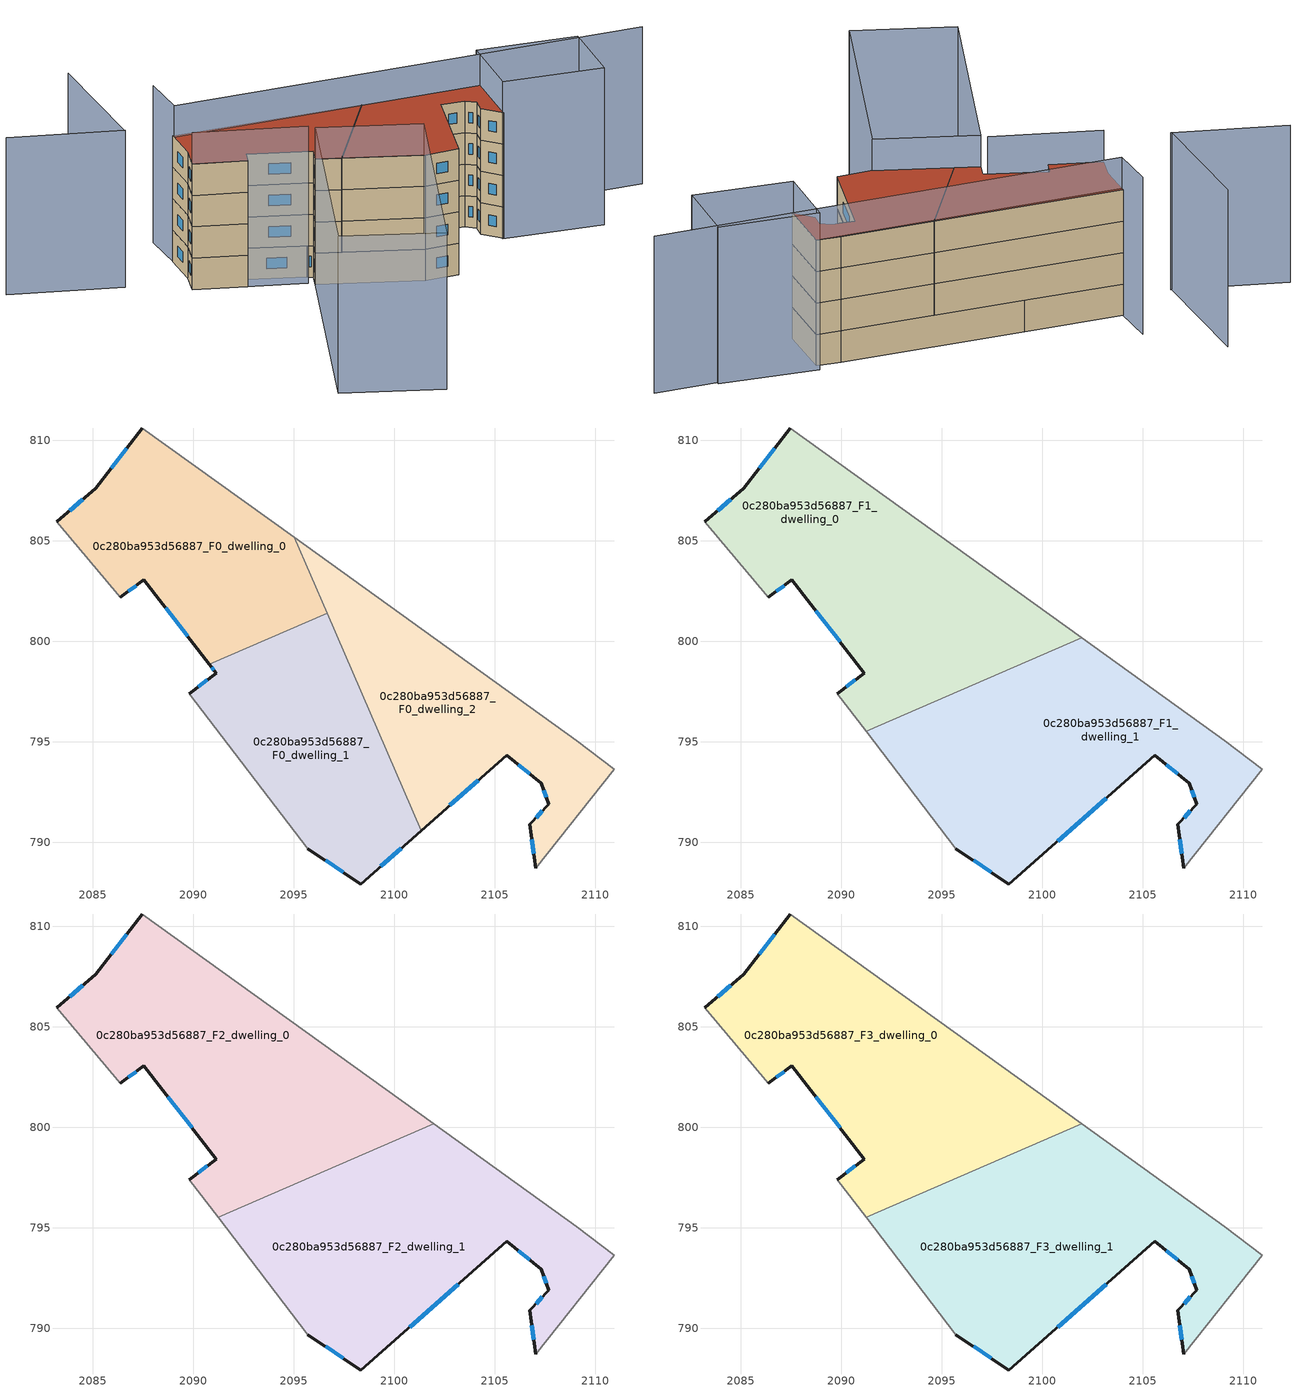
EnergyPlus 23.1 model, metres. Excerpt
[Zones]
0c280ba953d56887_F0_dwelling_0
 floor ground (EU_floor_Construction): 2095.03,805.16 2096.67,801.38 2090.81,798.84 2087.54,803.05 2086.38,802.19 2083.22,805.94 2085.15,807.61 2087.47,810.6 z0
 wall outside (EU_wall_Construction): 2087.47,810.6 2085.15,807.61 2083.22,805.94 / 2086.38,802.19 2087.55,803.05 2090.81,798.84 z0:3
 wall adiabatic (EU_wall_Construction): 2083.22,805.94 2086.38,802.19 / 2095.03,805.16 2087.47,810.6 z0:3
 wall to 0c280ba953d56887_F0_dwelling_1 (EU_wall_Construction): 2090.81,798.84 2096.67,801.38 z0:3
 wall to 0c280ba953d56887_F0_dwelling_2 (EU_wall_Construction): 2096.67,801.38 2095.03,805.16 z0:3
 window (EU_Window_Construction): 2084.51,807.06 2083.86,806.5 / 2086.7,809.61 2085.92,808.61 / 2088.63,801.65 2089.72,800.25 / 2086.76,802.48 2087.16,802.77 z1:2
0c280ba953d56887_F0_dwelling_1
 floor ground (EU_floor_Construction): 2096.67,801.38 2101.35,790.58 2098.33,787.92 2095.7,789.68 2089.8,797.38 2091.15,798.41 2090.81,798.84 z0
 wall outside (EU_wall_Construction): 2090.81,798.84 2091.15,798.41 2089.81,797.38 / 2095.7,789.68 2098.33,787.92 2101.35,790.58 z0:3
 wall adiabatic (EU_wall_Construction): 2089.81,797.38 2095.7,789.68 z0:3
 wall to 0c280ba953d56887_F0_dwelling_2 (EU_wall_Construction): 2101.35,790.58 2096.67,801.38 z0:3
 window (EU_Window_Construction): 2090.7,798.07 2090.25,797.73 / 2090.92,798.7 2091.03,798.56 / 2099.34,788.81 2100.34,789.69 / 2096.58,789.1 2097.46,788.51 z1:2
0c280ba953d56887_F0_dwelling_2
 floor ground (EU_floor_Construction): 2109.07,795.04 2110.93,793.62 2107.03,788.7 2106.74,790.88 2107.67,791.89 2107.31,792.93 2105.6,794.33 2101.35,790.58 2095.03,805.16 z0
 wall outside (EU_wall_Construction): 2101.35,790.58 2105.6,794.33 2107.31,792.93 2107.67,791.89 2106.74,790.88 2107.03,788.7 z0:3
 wall adiabatic (EU_wall_Construction): 2107.03,788.7 2110.93,793.62 2109.07,795.04 2095.03,805.16 z0:3
 window (EU_Window_Construction): 2106.84,790.16 2106.94,789.43 / 2107.36,791.56 2107.05,791.22 / 2107.43,792.59 2107.55,792.24 / 2106.17,793.87 2106.74,793.4 / 2102.77,791.83 2104.19,793.08 z1:2
0c280ba953d56887_F1_dwelling_0
 floor to 0c280ba953d56887_F0_dwelling_0 (EU_floor_Construction): 2095.03,805.16 2087.54,803.05 2086.38,802.19 2083.22,805.94 2085.15,807.61 2087.47,810.6 z3; 2095.03,805.16 2096.67,801.38 2090.81,798.84 2087.54,803.05 z3
 floor to 0c280ba953d56887_F0_dwelling_2 (EU_floor_Construction): 2101.97,800.16 2097.95,798.42 2095.03,805.16 z3
 floor to 0c280ba953d56887_F0_dwelling_1 (EU_floor_Construction): 2096.67,801.38 2097.95,798.42 2091.24,795.51 2089.8,797.38 2091.15,798.41 2090.81,798.84 z3
 wall outside (EU_wall_Construction): 2086.38,802.19 2087.55,803.05 2091.15,798.41 2089.81,797.38 / 2087.47,810.6 2085.15,807.61 2083.22,805.94 z3:6
 wall adiabatic (EU_wall_Construction): 2083.22,805.94 2086.38,802.19 / 2101.97,800.16 2087.47,810.6 / 2089.81,797.38 2091.24,795.51 z3:6
 wall to 0c280ba953d56887_F1_dwelling_1 (EU_wall_Construction): 2091.24,795.51 2101.97,800.16 z3:6
 window (EU_Window_Construction): 2088.74,801.51 2089.95,799.96 / 2086.76,802.48 2087.16,802.77 / 2084.51,807.06 2083.86,806.5 / 2086.7,809.61 2085.92,808.61 / 2090.7,798.07 2090.25,797.73 z4:5
0c280ba953d56887_F1_dwelling_1
 floor to 0c280ba953d56887_F0_dwelling_2 (EU_floor_Construction): 2109.07,795.04 2110.93,793.62 2107.03,788.7 2106.74,790.88 2107.67,791.89 2107.31,792.93 2105.6,794.33 2101.35,790.58 2097.95,798.42 2101.97,800.16 z3
 floor to 0c280ba953d56887_F0_dwelling_1 (EU_floor_Construction): 2097.95,798.42 2101.35,790.58 2098.33,787.92 2095.7,789.68 2091.24,795.51 z3
 wall outside (EU_wall_Construction): 2095.7,789.68 2098.33,787.92 2105.6,794.33 2107.31,792.93 2107.67,791.89 2106.74,790.88 2107.03,788.7 z3:6
 wall adiabatic (EU_wall_Construction): 2091.24,795.51 2095.7,789.68 / 2107.03,788.7 2110.93,793.62 2109.07,795.04 2101.97,800.16 z3:6
 window (EU_Window_Construction): 2106.84,790.16 2106.94,789.43 / 2107.36,791.56 2107.05,791.22 / 2107.43,792.59 2107.55,792.24 / 2106.17,793.87 2106.74,793.4 / 2100.76,790.06 2103.18,792.2 / 2096.58,789.1 2097.46,788.51 z4:5
0c280ba953d56887_F2_dwelling_0
 floor to 0c280ba953d56887_F1_dwelling_0 (EU_floor_Construction): 2101.97,800.16 2091.24,795.51 2089.8,797.38 2091.15,798.41 2087.54,803.05 2086.38,802.19 2083.22,805.94 2085.15,807.61 2087.47,810.6 z6
 wall outside (EU_wall_Construction): 2086.38,802.19 2087.55,803.05 2091.15,798.41 2089.81,797.38 / 2087.47,810.6 2085.15,807.61 2083.22,805.94 z6:9
 wall adiabatic (EU_wall_Construction): 2083.22,805.94 2086.38,802.19 / 2101.97,800.16 2087.47,810.6 / 2089.81,797.38 2091.24,795.51 z6:9
 wall to 0c280ba953d56887_F2_dwelling_1 (EU_wall_Construction): 2091.24,795.51 2101.97,800.16 z6:9
 window (EU_Window_Construction): 2088.74,801.51 2089.95,799.96 / 2086.76,802.48 2087.16,802.77 / 2084.51,807.06 2083.86,806.5 / 2086.7,809.61 2085.92,808.61 / 2090.7,798.07 2090.25,797.73 z7:8
0c280ba953d56887_F2_dwelling_1
 floor to 0c280ba953d56887_F1_dwelling_1 (EU_floor_Construction): 2109.07,795.04 2110.93,793.62 2107.03,788.7 2106.74,790.88 2107.67,791.89 2107.31,792.93 2105.6,794.33 2098.33,787.92 2095.7,789.68 2091.24,795.51 2101.97,800.16 z6
 wall outside (EU_wall_Construction): 2095.7,789.68 2098.33,787.92 2105.6,794.33 2107.31,792.93 2107.67,791.89 2106.74,790.88 2107.03,788.7 z6:9
 wall adiabatic (EU_wall_Construction): 2091.24,795.51 2095.7,789.68 / 2107.03,788.7 2110.93,793.62 2109.07,795.04 2101.97,800.16 z6:9
 window (EU_Window_Construction): 2106.84,790.16 2106.94,789.43 / 2107.36,791.56 2107.05,791.22 / 2107.43,792.59 2107.55,792.24 / 2106.17,793.87 2106.74,793.4 / 2100.76,790.06 2103.18,792.2 / 2096.58,789.1 2097.46,788.51 z7:8
0c280ba953d56887_F3_dwelling_0
 floor to 0c280ba953d56887_F2_dwelling_0 (EU_floor_Construction): 2101.97,800.16 2091.24,795.51 2089.8,797.38 2091.15,798.41 2087.54,803.05 2086.38,802.19 2083.22,805.94 2085.15,807.61 2087.47,810.6 z9
 wall outside (EU_wall_Construction): 2086.38,802.19 2087.55,803.05 2091.15,798.41 2089.81,797.38 / 2087.47,810.6 2085.15,807.61 2083.22,805.94 z9:12
 wall adiabatic (EU_wall_Construction): 2083.22,805.94 2086.38,802.19 / 2101.97,800.16 2087.47,810.6 / 2089.81,797.38 2091.24,795.51 z9:12
 wall to 0c280ba953d56887_F3_dwelling_1 (EU_wall_Construction): 2091.24,795.51 2101.97,800.16 z9:12
 window (EU_Window_Construction): 2088.74,801.51 2089.95,799.96 / 2086.76,802.48 2087.16,802.77 / 2084.51,807.06 2083.86,806.5 / 2086.7,809.61 2085.92,808.61 / 2090.7,798.07 2090.25,797.73 z10:11
 roof outside (EU_roof_Construction): 2101.97,800.16 2087.47,810.6 2085.15,807.61 2083.22,805.94 2086.38,802.19 2087.55,803.05 2091.15,798.41 2089.81,797.38 2091.24,795.51 z12
0c280ba953d56887_F3_dwelling_1
 floor to 0c280ba953d56887_F2_dwelling_1 (EU_floor_Construction): 2109.07,795.04 2110.93,793.62 2107.03,788.7 2106.74,790.88 2107.67,791.89 2107.31,792.93 2105.6,794.33 2098.33,787.92 2095.7,789.68 2091.24,795.51 2101.97,800.16 z9
 wall outside (EU_wall_Construction): 2095.7,789.68 2098.33,787.92 2105.6,794.33 2107.31,792.93 2107.67,791.89 2106.74,790.88 2107.03,788.7 z9:12
 wall adiabatic (EU_wall_Construction): 2091.24,795.51 2095.7,789.68 / 2107.03,788.7 2110.93,793.62 2109.07,795.04 2101.97,800.16 z9:12
 window (EU_Window_Construction): 2106.84,790.16 2106.94,789.43 / 2107.36,791.56 2107.05,791.22 / 2107.43,792.59 2107.55,792.24 / 2106.17,793.87 2106.74,793.4 / 2100.76,790.06 2103.18,792.2 / 2096.58,789.1 2097.46,788.51 z10:11
 roof outside (EU_roof_Construction): 2107.03,788.7 2110.93,793.62 2109.07,795.04 2101.97,800.16 2091.24,795.51 2095.7,789.68 2098.33,787.92 2105.6,794.33 2107.31,792.93 2107.67,791.89 2106.74,790.88 z12
shading: 2083.22,805.94 2089.81,798.11 / 2123.44,784.72 2087.28,810.33 / 2087.28,810.33 2090.04,814.22 / 2073.7,819.16 2080.6,811.19 / 2088.34,821.88 2080.54,811.25 / 2071.06,783.28 2089.83,797.4 / 2089.83,797.4 2095.55,789.8 / 2095.55,789.8 2076.77,775.68 / 2076.77,775.68 2071.06,783.28 / 2118.76,788.42 2114.22,782.84 / 2114.22,782.84 2106.96,788.75 / 2106.96,788.75 2111.5,794.33 / 2111.5,794.33 2118.76,788.42 z0:15
[Building]
EU S2 Campaign: North Axis=0; Terrain=City; Solar Distribution=FullExterior
[Site:Location]
Bologna: Latitude=44.5; Longitude=11.25; Time Zone=1; Elevation=37
[SizingPeriod:WeatherFileDays]
AnnualSizingPeriod: Begin Month=1; Begin Day of Month=1; End Month=12; End Day of Month=31; Day of Week for Start Day=Monday; Use Weather File Daylight Saving Period=No; Use Weather File Rain and Snow Indicators=No
[MATERIAL]
EU_InternalMass_Material: Roughness=MediumRough; Thickness=0.1; Conductivity=1; Density=1800; Specific Heat=900; Thermal Absorptance=0.9; Solar Absorptance=0.7; Visible Absorptance=0.7
[MATERIAL:NOMASS] Roughness=MediumRough; Thermal Absorptance=0.9; Solar Absorptance=0.7; Visible Absorptance=0.7
Name | Thermal Resistance
EU_wall_NoMass | 0.937881
EU_roof_NoMass | 0.548572
EU_floor_NoMass | 0.71348
[WINDOWMATERIAL:SIMPLEGLAZINGSYSTEM]
EU_Window_SimpleGlazing: UFactor=4.25633; Solar Heat Gain Coefficient=0.85; Visible Transmittance=0.85
[CONSTRUCTION]
EU_wall_Construction: EU_wall_NoMass
EU_roof_Construction: EU_roof_NoMass
EU_floor_Construction: EU_floor_NoMass
EU_Window_Construction: EU_Window_SimpleGlazing
EU_InternalMass_Construction: EU_InternalMass_Material
[ZONE] Type=1; Multiplier=1; Ceiling Height=autocalculate; Floor Area=autocalculate; Part of Total Floor Area=Yes
Name | Volume
0c280ba953d56887_F0_dwelling_0 | 238.449
0c280ba953d56887_F1_dwelling_0 | 357.648
0c280ba953d56887_F2_dwelling_0; 0c280ba953d56887_F3_dwelling_0; 0c280ba953d56887_F1_dwelling_1 | 357.656
0c280ba953d56887_F0_dwelling_1; 0c280ba953d56887_F0_dwelling_2 | 238.447
0c280ba953d56887_F2_dwelling_1; 0c280ba953d56887_F3_dwelling_1 | 357.663
[INTERNALMASS] Construction=EU_InternalMass_Construction
Name | Zone or ZoneList | Surface Area
0c280ba953d56887_F0_dwelling_0_EU_InternalMass | 0c280ba953d56887_F0_dwelling_0 | 79.4826
0c280ba953d56887_F0_dwelling_1_EU_InternalMass | 0c280ba953d56887_F0_dwelling_1 | 79.4838
0c280ba953d56887_F0_dwelling_2_EU_InternalMass | 0c280ba953d56887_F0_dwelling_2 | 79.4821
0c280ba953d56887_F1_dwelling_0_EU_InternalMass | 0c280ba953d56887_F1_dwelling_0 | 119.221
0c280ba953d56887_F1_dwelling_1_EU_InternalMass | 0c280ba953d56887_F1_dwelling_1 | 119.223
0c280ba953d56887_F2_dwelling_0_EU_InternalMass | 0c280ba953d56887_F2_dwelling_0 | 119.221
0c280ba953d56887_F2_dwelling_1_EU_InternalMass | 0c280ba953d56887_F2_dwelling_1 | 119.223
0c280ba953d56887_F3_dwelling_0_EU_InternalMass | 0c280ba953d56887_F3_dwelling_0 | 119.221
0c280ba953d56887_F3_dwelling_1_EU_InternalMass | 0c280ba953d56887_F3_dwelling_1 | 119.223
[OTHEREQUIPMENT] Fuel Type=Electricity; Design Level Calculation Method=Watts/Area; Power per Zone Floor Area=1; Fraction Latent=0; Fraction Radiant=0; Fraction Lost=0; Carbon Dioxide Generation Rate=0; EndUse Subcategory=EU_Step8_InternalGains
Name | Zone or ZoneList or Space or SpaceList | Schedule
EU_Step8_InternalGain_0c280ba953d56887_F0_dwelling_0_f000 | 0c280ba953d56887_F0_dwelling_0 | EU_Step8_GainSchedule_0c280ba953d56887_F0_dwelling_0_f000
EU_Step8_InternalGain_0c280ba953d56887_F0_dwelling_1_f000 | 0c280ba953d56887_F0_dwelling_1 | EU_Step8_GainSchedule_0c280ba953d56887_F0_dwelling_1_f000
EU_Step8_InternalGain_0c280ba953d56887_F0_dwelling_2_f000 | 0c280ba953d56887_F0_dwelling_2 | EU_Step8_GainSchedule_0c280ba953d56887_F0_dwelling_2_f000
EU_Step8_InternalGain_0c280ba953d56887_F1_dwelling_0_f000 | 0c280ba953d56887_F1_dwelling_0 | EU_Step8_GainSchedule_0c280ba953d56887_F1_dwelling_0_f000
EU_Step8_InternalGain_0c280ba953d56887_F1_dwelling_1_f000 | 0c280ba953d56887_F1_dwelling_1 | EU_Step8_GainSchedule_0c280ba953d56887_F1_dwelling_1_f000
EU_Step8_InternalGain_0c280ba953d56887_F2_dwelling_0_f000 | 0c280ba953d56887_F2_dwelling_0 | EU_Step8_GainSchedule_0c280ba953d56887_F2_dwelling_0_f000
EU_Step8_InternalGain_0c280ba953d56887_F2_dwelling_1_f000 | 0c280ba953d56887_F2_dwelling_1 | EU_Step8_GainSchedule_0c280ba953d56887_F2_dwelling_1_f000
EU_Step8_InternalGain_0c280ba953d56887_F3_dwelling_0_f000 | 0c280ba953d56887_F3_dwelling_0 | EU_Step8_GainSchedule_0c280ba953d56887_F3_dwelling_0_f000
EU_Step8_InternalGain_0c280ba953d56887_F3_dwelling_1_f000 | 0c280ba953d56887_F3_dwelling_1 | EU_Step8_GainSchedule_0c280ba953d56887_F3_dwelling_1_f000
[ZONEVENTILATION:DESIGNFLOWRATE] Schedule=EU_AlwaysOn; Design Flow Rate Calculation Method=AirChanges/Hour; Air Changes per Hour=0.687892; Ventilation Type=Natural; Fan Pressure Rise=0; Fan Total Efficiency=1; Constant Term Coefficient=1; Temperature Term Coefficient=0; Velocity Term Coefficient=0; Velocity Squared Term Coefficient=0; Minimum Indoor Temperature=-100; Maximum Indoor Temperature=100; Delta Temperature=-100; Minimum Outdoor Temperature=-100; Maximum Outdoor Temperature=100; Maximum Wind Speed=40
Name | Zone or ZoneList or Space or SpaceList
EU_ConstantAir_0c280ba953d56887_F0_dwelling_0 | 0c280ba953d56887_F0_dwelling_0
EU_ConstantAir_0c280ba953d56887_F0_dwelling_1 | 0c280ba953d56887_F0_dwelling_1
EU_ConstantAir_0c280ba953d56887_F0_dwelling_2 | 0c280ba953d56887_F0_dwelling_2
EU_ConstantAir_0c280ba953d56887_F1_dwelling_0 | 0c280ba953d56887_F1_dwelling_0
EU_ConstantAir_0c280ba953d56887_F1_dwelling_1 | 0c280ba953d56887_F1_dwelling_1
EU_ConstantAir_0c280ba953d56887_F2_dwelling_0 | 0c280ba953d56887_F2_dwelling_0
EU_ConstantAir_0c280ba953d56887_F2_dwelling_1 | 0c280ba953d56887_F2_dwelling_1
EU_ConstantAir_0c280ba953d56887_F3_dwelling_0 | 0c280ba953d56887_F3_dwelling_0
EU_ConstantAir_0c280ba953d56887_F3_dwelling_1 | 0c280ba953d56887_F3_dwelling_1
[HVACTEMPLATE:THERMOSTAT] Constant Heating Setpoint=20; Constant Cooling Setpoint=50
EU_HeatOnly_0c280ba953d56887_F0_dwelling_0; EU_HeatOnly_0c280ba953d56887_F0_dwelling_1; EU_HeatOnly_0c280ba953d56887_F0_dwelling_2; EU_HeatOnly_0c280ba953d56887_F1_dwelling_0; EU_HeatOnly_0c280ba953d56887_F1_dwelling_1; EU_HeatOnly_0c280ba953d56887_F2_dwelling_0; EU_HeatOnly_0c280ba953d56887_F2_dwelling_1; EU_HeatOnly_0c280ba953d56887_F3_dwelling_0; EU_HeatOnly_0c280ba953d56887_F3_dwelling_1
[HVACTEMPLATE:ZONE:IDEALLOADSAIRSYSTEM] System Availability Schedule=EU_AlwaysOn; Maximum Heating Supply Air Temperature=50; Minimum Cooling Supply Air Temperature=13; Maximum Heating Supply Air Humidity Ratio=0.0156; Minimum Cooling Supply Air Humidity Ratio=0.0077; Heating Limit=NoLimit; Cooling Limit=NoLimit; Heating Availability Schedule=EU_AlwaysOn; Cooling Availability Schedule=EU_CoolingOff; Dehumidification Control Type=ConstantSensibleHeatRatio; Cooling Sensible Heat Ratio=0.7; Dehumidification Setpoint=60; Humidification Control Type=None; Humidification Setpoint=30; Outdoor Air Method=None; Outdoor Air Flow Rate per Person=0.00944; Outdoor Air Flow Rate per Zone Floor Area=0; Outdoor Air Flow Rate per Zone=0; Demand Controlled Ventilation Type=None; Outdoor Air Economizer Type=NoEconomizer; Heat Recovery Type=None; Sensible Heat Recovery Effectiveness=0.7; Latent Heat Recovery Effectiveness=0.65
Name | Template Thermostat
0c280ba953d56887_F0_dwelling_0 | EU_HeatOnly_0c280ba953d56887_F0_dwelling_0
0c280ba953d56887_F0_dwelling_1 | EU_HeatOnly_0c280ba953d56887_F0_dwelling_1
0c280ba953d56887_F0_dwelling_2 | EU_HeatOnly_0c280ba953d56887_F0_dwelling_2
0c280ba953d56887_F1_dwelling_0 | EU_HeatOnly_0c280ba953d56887_F1_dwelling_0
0c280ba953d56887_F1_dwelling_1 | EU_HeatOnly_0c280ba953d56887_F1_dwelling_1
0c280ba953d56887_F2_dwelling_0 | EU_HeatOnly_0c280ba953d56887_F2_dwelling_0
0c280ba953d56887_F2_dwelling_1 | EU_HeatOnly_0c280ba953d56887_F2_dwelling_1
0c280ba953d56887_F3_dwelling_0 | EU_HeatOnly_0c280ba953d56887_F3_dwelling_0
0c280ba953d56887_F3_dwelling_1 | EU_HeatOnly_0c280ba953d56887_F3_dwelling_1
[SIZING:ZONE] Zone Cooling Design Supply Air Temperature Input Method=SupplyAirTemperature; Zone Cooling Design Supply Air Temperature=13; Zone Heating Design Supply Air Temperature Input Method=SupplyAirTemperature; Zone Heating Design Supply Air Temperature=50; Zone Cooling Design Supply Air Humidity Ratio=0.008; Zone Heating Design Supply Air Humidity Ratio=0.008; Cooling Design Air Flow Method=DesignDay; Cooling Design Air Flow Rate=0; Cooling Minimum Air Flow per Zone Floor Area=0.000762; Cooling Minimum Air Flow=0; Cooling Minimum Air Flow Fraction=0.2; Heating Design Air Flow Method=DesignDay; Heating Design Air Flow Rate=0; Heating Maximum Air Flow per Zone Floor Area=0.002032; Heating Maximum Air Flow=0.141576; Heating Maximum Air Flow Fraction=0.3; Account for Dedicated Outdoor Air System=No; Dedicated Outdoor Air System Control Strategy=NeutralSupplyAir; Dedicated Outdoor Air Low Setpoint Temperature for Design=autosize; Dedicated Outdoor Air High Setpoint Temperature for Design=autosize; Zone Load Sizing Method=Sensible Load Only No Latent Load; Zone Latent Cooling Design Supply Air Humidity Ratio Input Method=HumidityRatioDifference; Zone Cooling Design Supply Air Humidity Ratio Difference=0.005; Zone Latent Heating Design Supply Air Humidity Ratio Input Method=HumidityRatioDifference; Zone Humidification Design Supply Air Humidity Ratio Difference=0.005
0c280ba953d56887_F0_dwelling_0; 0c280ba953d56887_F0_dwelling_1; 0c280ba953d56887_F0_dwelling_2; 0c280ba953d56887_F1_dwelling_0; 0c280ba953d56887_F1_dwelling_1; 0c280ba953d56887_F2_dwelling_0; 0c280ba953d56887_F2_dwelling_1; 0c280ba953d56887_F3_dwelling_0; 0c280ba953d56887_F3_dwelling_1
[SCHEDULE:CONSTANT]
Name | Hourly Value
EU_AlwaysOn | 1
EU_CoolingOff | 0
[SCHEDULE:FILE] Column Number=1; Rows to Skip at Top=0; Number of Hours of Data=8760; Column Separator=Comma; Interpolate to Timestep=No; Minutes per Item=60; Adjust Schedule for Daylight Savings=Yes
Name | File
EU_Step8_GainSchedule_0c280ba953d56887_F0_dwelling_0_f000 | ../../schedules/0c280ba953d56887/0c280ba953d56887_F0_dwelling_0_f000_gain.csv
EU_Step8_GainSchedule_0c280ba953d56887_F0_dwelling_1_f000 | ../../schedules/0c280ba953d56887/0c280ba953d56887_F0_dwelling_1_f000_gain.csv
EU_Step8_GainSchedule_0c280ba953d56887_F0_dwelling_2_f000 | ../../schedules/0c280ba953d56887/0c280ba953d56887_F0_dwelling_2_f000_gain.csv
EU_Step8_GainSchedule_0c280ba953d56887_F1_dwelling_0_f000 | ../../schedules/0c280ba953d56887/0c280ba953d56887_F1_dwelling_0_f000_gain.csv
EU_Step8_GainSchedule_0c280ba953d56887_F1_dwelling_1_f000 | ../../schedules/0c280ba953d56887/0c280ba953d56887_F1_dwelling_1_f000_gain.csv
EU_Step8_GainSchedule_0c280ba953d56887_F2_dwelling_0_f000 | ../../schedules/0c280ba953d56887/0c280ba953d56887_F2_dwelling_0_f000_gain.csv
EU_Step8_GainSchedule_0c280ba953d56887_F2_dwelling_1_f000 | ../../schedules/0c280ba953d56887/0c280ba953d56887_F2_dwelling_1_f000_gain.csv
EU_Step8_GainSchedule_0c280ba953d56887_F3_dwelling_0_f000 | ../../schedules/0c280ba953d56887/0c280ba953d56887_F3_dwelling_0_f000_gain.csv
EU_Step8_GainSchedule_0c280ba953d56887_F3_dwelling_1_f000 | ../../schedules/0c280ba953d56887/0c280ba953d56887_F3_dwelling_1_f000_gain.csv
